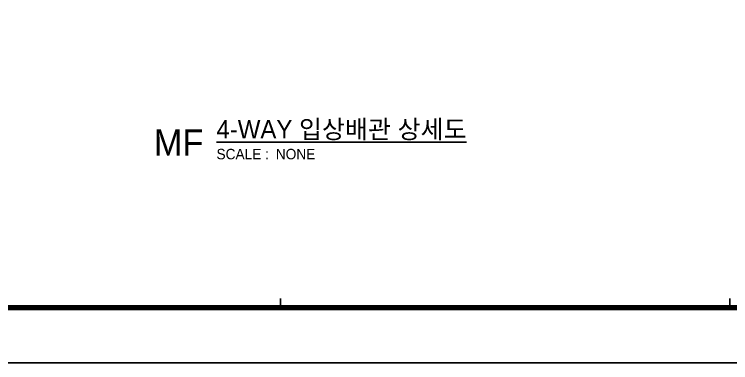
# Model space of a CAD drawing. Header units: millimetres. Extents: x 0 to 42050, y 0 to 29700.
# Drawn here: x 14414 to 28100, y 0 to 6655 of the extents above; entities that cross this region are included whole.
import ezdxf
from ezdxf.enums import TextEntityAlignment as Align

# ---------------------------------------------------------------- set-up
doc = ezdxf.new("R2010")
doc.units = ezdxf.units.MM
doc.header["$LTSCALE"] = 50
doc.layers.add('SYM', color=6, linetype='Continuous')
doc.layers.add('XR-SHEET$0$XREF-Form$0$SHT', color=5, linetype='Continuous')
doc.layers.add('XR-SHEET$0$XREF-Form$0$TEMP', color=171, linetype='Continuous', plot=False)
doc.styles.add('돋움', font='')
doc.styles.get('돋움').set_extended_font_data('Dotum')

# ---------------------------------------------------------------- blocks, each defined once
blk = doc.blocks.new('XR-SHEET')
at = {"layer": 'XR-SHEET$0$XREF-Form$0$SHT'}
blk.add_lwpolyline([(0, 594), (841, 594), (841, 0), (0, 0)], close=True, dxfattribs=at)
at = {"layer": 'XR-SHEET$0$XREF-Form$0$SHT', "const_width": 2}
blk.add_lwpolyline([(46.5, 573), (819.5, 573), (819.5, 21), (46.5, 21)], close=True, dxfattribs=at)
at = {"layer": 'XR-SHEET$0$XREF-Form$0$TEMP'}
for p, q in [((390, 21), (390, 24.5)), ((561.75, 21), (561.75, 24.5))]:
    blk.add_line(p, q, dxfattribs=at)

msp = doc.modelspace()

# ---------------------------------------------------------------- block references
at = {"xscale": 50, "yscale": 50, "zscale": 50}
msp.add_blockref('XR-SHEET', (0, 0), dxfattribs=at)

# ---------------------------------------------------------------- texts
at = {"layer": 'SYM', "color": 3, "style": '돋움'}
for s, height, p in [('%%U4-WAY 입상배관 상세도', 350, (18276, 4284)), ('SCALE :', 200, (18276, 3885)), ('NONE', 200, (19409, 3885))]:
    msp.add_text(s, height=height, dxfattribs=at).set_placement(p)
at = {"layer": 'SYM', "color": 6, "style": '돋움'}
msp.add_text('MF', height=500, dxfattribs=at).set_placement((17552, 4205), align=Align.MIDDLE)

doc.saveas('drawing.dxf')
